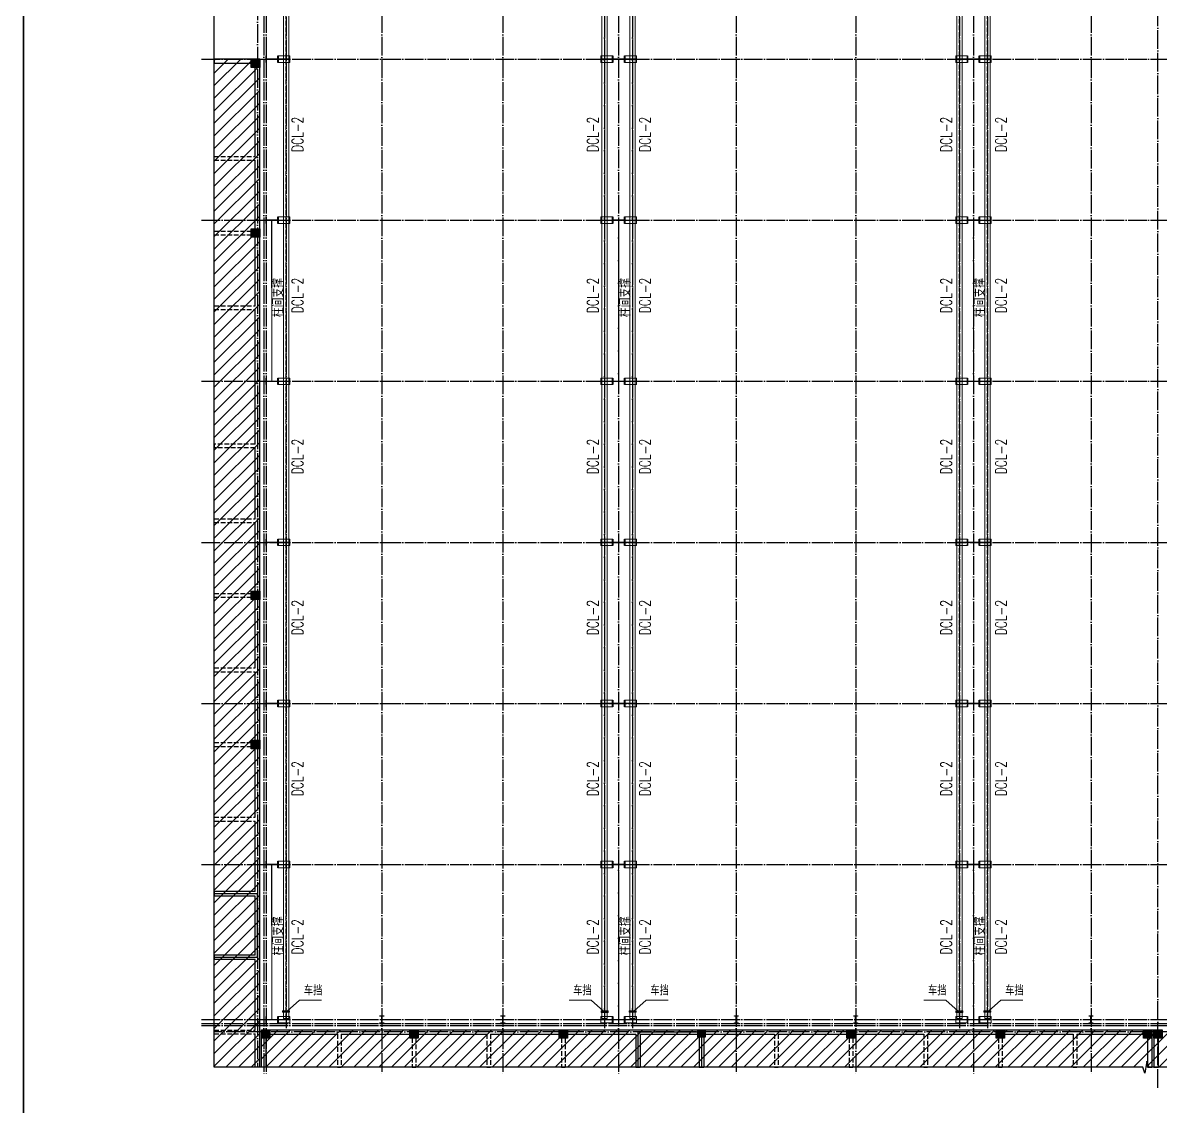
# Model space of a CAD drawing. Extents: x 447413 to 2975780, y -1432727 to 1301644.
# Drawn here: x 2618655 to 2679567, y -103759 to -45707 of the extents above; entities that cross this region are included whole.
import ezdxf
from ezdxf.enums import TextEntityAlignment as Align

# ---------------------------------------------------------------- set-up
doc = ezdxf.new("R2010")
doc.units = 0
doc.header["$LTSCALE"] = 1000
doc.header["$MEASUREMENT"] = 0
doc.linetypes.add('DASH', pattern=[0.35, 0.25, -0.1])
doc.linetypes.add('DOTE', pattern=[2.42, 2, -0.2, 0.02, -0.2])
for name, color, linetype in [('3T_WOOD', 21, 'Continuous'), ('__0', 7, 'Continuous'), ('COLUMN', 9, 'Continuous'), ('DIM_SYMB', 3, 'Continuous'), ('DOTE', 1, 'Continuous'), ('PUB_HATCH', 8, 'Continuous'), ('PUB_TEXT', 7, 'Continuous'), ('X公厕', 21, 'Continuous'), ('图框', 253, 'Continuous'), ('柱子', 3, 'Continuous'), ('柱间支撑', 5, 'Continuous')]:
    doc.layers.add(name, color=color, linetype=linetype)
for name, color, linetype, lineweight in [('BEAM_CON', 4, 'Continuous', 0), ('WALL', 140, 'Continuous', 25), ('钢梁', 141, 'Continuous', 18)]:
    doc.layers.add(name, color=color, linetype=linetype, lineweight=lineweight)
doc.styles.add('HZTXT', font='romans.shx', dxfattribs={"bigfont": 'hztxt.shx'})
doc.styles.add('TSSD_REIN', font='Tssdeng.shx', dxfattribs={"width": 0.7, "bigfont": 'hztxt.shx'})
doc.styles.add('样式 1', font='Tssdeng.shx', dxfattribs={"width": 0.7, "bigfont": 'hztxt.shx'})

# ---------------------------------------------------------------- blocks, each defined once
blk = doc.blocks.new('A$C6B0021A6')
at = {"layer": '图框', "color": 153, "const_width": 58, "elevation": -84000}
blk.add_lwpolyline([(111420, 1020), (2520, 1020), (2520, 83120), (111420, 83120)], close=True, dxfattribs=at)
blk = doc.blocks.new('_FZH')
blk.add_lwpolyline([(-0.5, -0.5), (0.5, -0.5), (0.5, 0.5), (-0.5, 0.5)], close=True)
at = {"layer": 'PUB_HATCH'}
blk.add_solid([(-0.5, -0.5), (0.5, -0.5), (-0.5, 0.5), (0.5, 0.5)], dxfattribs=at)

msp = doc.modelspace()

# ---------------------------------------------------------------- hatches: boundary and pattern name
at = {"layer": 'PUB_HATCH'}
h = msp.add_hatch(dxfattribs=at)
h.set_pattern_fill('ANSI31', color=256, scale=300, style=0)
h.set_pattern_definition([(45, (2698983.55, -32885.7), (-336.7596, 336.7596), [])])
h.paths.add_polyline_path([(2631342.4, -47659), (2628912.5, -47659), (2628912.5, -101663.5), (2631342.4, -101663.5)])
h = msp.add_hatch(dxfattribs=at)
h.set_pattern_fill('ANSI31', color=256, scale=300, style=0)
h.set_pattern_definition([(45, (2395352.1, -32885.7), (-336.7596, 336.7596), [])])
h.paths.add_polyline_path([(2631442.4, -99668.5), (2727462.1, -99668.5), (2727462.1, -101636.9), (2631442.4, -101636.9)])

# ---------------------------------------------------------------- linework, layer by layer
at = {"layer": '3T_WOOD', "linetype": 'DASH'}
for p, q in [((2628912.5, -52878.5, 252000), (2631102.4, -52878.5, 252000)), ((2628912.5, -53078.5, 252000), (2628912.5, -52878.5, 252000)), ((2628912.5, -53078.5, 252000), (2631102.4, -53078.5, 252000)), ((2628912.5, -56878.5, 252000), (2630892.4, -56878.5, 252000)), ((2628912.5, -57078.5, 252000), (2628912.5, -56878.5, 252000)), ((2628912.5, -57078.5, 252000), (2630892.4, -57078.5, 252000)), ((2628912.5, -60878.5, 252000), (2631102.4, -60878.5, 252000)), ((2628912.5, -61078.5, 252000), (2628912.5, -60878.5, 252000)), ((2628912.5, -61078.5, 252000), (2631102.4, -61078.5, 252000)), ((2631102.4, -68278.5, 252000), (2628912.5, -68278.5, 252000)), ((2628912.5, -68278.5, 252000), (2628912.5, -68478.5, 252000)), ((2631102.4, -68478.5, 252000), (2628912.5, -68478.5, 252000)), ((2628912.5, -72278.5, 252000), (2631102.4, -72278.5, 252000)), ((2628912.5, -72478.5, 252000), (2628912.5, -72278.5, 252000)), ((2628912.5, -72478.5, 252000), (2631102.4, -72478.5, 252000)), ((2628912.5, -76278.5, 252000), (2630892.4, -76278.5, 252000)), ((2628912.5, -76478.5, 252000), (2628912.5, -76278.5, 252000)), ((2628912.5, -76478.5, 252000), (2630892.4, -76478.5, 252000)), ((2628912.5, -80278.5, 252000), (2631102.4, -80278.5, 252000)), ((2628912.5, -80478.5, 252000), (2628912.5, -80278.5, 252000)), ((2628912.5, -80478.5, 252000), (2631102.4, -80478.5, 252000)), ((2628912.5, -84278.5, 252000), (2630892.4, -84278.5, 252000)), ((2628912.5, -84478.5, 252000), (2628912.5, -84278.5, 252000)), ((2628912.5, -84478.5, 252000), (2630892.4, -84478.5, 252000)), ((2628912.5, -88278.5, 252000), (2631102.4, -88278.5, 252000)), ((2628912.5, -88478.5, 252000), (2628912.5, -88278.5, 252000)), ((2628912.5, -88478.5, 252000), (2631102.4, -88478.5, 252000)), ((2628912.5, -99678.5, 252000), (2631102.4, -99678.5, 252000)), ((2628912.5, -99878.5, 252000), (2628912.5, -99678.5, 252000)), ((2628912.5, -99878.5, 252000), (2631102.4, -99878.5, 252000)), ((2635502.1, -99898.5, 252000), (2635502.1, -101663.5, 252000)), ((2635702.1, -99898.5, 252000), (2635702.1, -101663.5, 252000)), ((2639502.1, -100108.5, 252000), (2639502.1, -101663.5, 252000)), ((2639702.1, -100108.5, 252000), (2639702.1, -101663.5, 252000)), ((2643502.1, -99898.5, 252000), (2643502.1, -101663.5, 252000)), ((2643702.1, -99898.5, 252000), (2643702.1, -101663.5, 252000)), ((2647502.1, -100108.5, 252000), (2647502.1, -101663.5, 252000)), ((2647702.1, -100108.5, 252000), (2647702.1, -101663.5, 252000)), ((2658902.1, -99898.5, 252000), (2658902.1, -101663.5, 252000)), ((2659102.1, -99898.5, 252000), (2659102.1, -101663.5, 252000)), ((2662902.1, -100108.5, 252000), (2662902.1, -101663.5, 252000)), ((2663102.1, -100108.5, 252000), (2663102.1, -101663.5, 252000)), ((2666902.1, -99898.5, 252000), (2666902.1, -101663.5, 252000)), ((2667102.1, -99898.5, 252000), (2667102.1, -101663.5, 252000)), ((2670902.1, -100108.5, 252000), (2670902.1, -101663.5, 252000)), ((2671102.1, -100108.5, 252000), (2671102.1, -101663.5, 252000)), ((2674902.1, -99898.5, 252000), (2674902.1, -101663.5, 252000)), ((2675102.1, -99898.5, 252000), (2675102.1, -101663.5, 252000)), ((2635502.1, -101663.5, 252000), (2635702.1, -101663.5, 252000)), ((2639502.1, -101663.5, 252000), (2639702.1, -101663.5, 252000)), ((2643502.1, -101663.5, 252000), (2643702.1, -101663.5, 252000)), ((2647502.1, -101663.5, 252000), (2647702.1, -101663.5, 252000)), ((2658902.1, -101663.5, 252000), (2659102.1, -101663.5, 252000)), ((2662902.1, -101663.5, 252000), (2663102.1, -101663.5, 252000)), ((2666902.1, -101663.5, 252000), (2667102.1, -101663.5, 252000)), ((2670902.1, -101663.5, 252000), (2671102.1, -101663.5, 252000)), ((2674902.1, -101663.5, 252000), (2675102.1, -101663.5, 252000))]:
    msp.add_line(p, q, dxfattribs=at)
at = {"layer": '__0', "ltscale": 5, "elevation": 252000}
msp.add_lwpolyline([(2631342.4, -47659), (2628912.5, -47659)], dxfattribs=at)
at = {"layer": 'BEAM_CON'}
for p, q in [((2633476.4, -98083.1, 252000), (2632818.6, -98669.4, 252000)), ((2634654.6, -98083.1, 252000), (2633476.4, -98083.1, 252000)), ((2647915.2, -98083.1, 252000), (2649093.3, -98083.1, 252000)), ((2649093.3, -98083.1, 252000), (2649751.2, -98669.4, 252000)), ((2652031.4, -98083.1, 252000), (2651373.6, -98669.4, 252000)), ((2653209.6, -98083.1, 252000), (2652031.4, -98083.1, 252000)), ((2666915.2, -98083.1, 252000), (2668093.3, -98083.1, 252000)), ((2668093.3, -98083.1, 252000), (2668751.2, -98669.4, 252000)), ((2671031.4, -98083.1, 252000), (2670373.6, -98669.4, 252000)), ((2672209.6, -98083.1, 252000), (2671031.4, -98083.1, 252000))]:
    msp.add_line(p, q, dxfattribs=at)
at = {"layer": 'BEAM_CON', "elevation": 252000}
for points in [[(2632617.4, -99053.8), (2632617.4, 15744.8), (2632897.4, 15744.8), (2632897.4, -99053.8)], [(2649952.4, -99053.8), (2649952.4, 15744.8), (2649672.4, 15744.8), (2649672.4, -99053.8)], [(2651172.4, -99053.8), (2651172.4, 15744.8), (2651452.4, 15744.8), (2651452.4, -99053.8)], [(2668952.4, -99053.8), (2668952.4, 15744.8), (2668672.4, 15744.8), (2668672.4, -99053.8)], [(2670172.4, -99053.8), (2670172.4, 15744.8), (2670452.4, 15744.8), (2670452.4, -99053.8)]]:
    msp.add_lwpolyline(points, close=True, dxfattribs=at)
at = {"layer": 'BEAM_CON', "linetype": 'DASH', "elevation": 252000}
for points in [[(2632747.4, -99053.8), (2632747.4, 15744.8), (2632767.4, 15744.8), (2632767.4, -99053.8)], [(2649822.4, -99053.8), (2649822.4, 15744.8), (2649802.4, 15744.8), (2649802.4, -99053.8)], [(2651302.4, -99053.8), (2651302.4, 15744.8), (2651322.4, 15744.8), (2651322.4, -99053.8)], [(2668822.4, -99053.8), (2668822.4, 15744.8), (2668802.4, 15744.8), (2668802.4, -99053.8)], [(2670302.4, -99053.8), (2670302.4, 15744.8), (2670322.4, 15744.8), (2670322.4, -99053.8)]]:
    msp.add_lwpolyline(points, close=True, dxfattribs=at)
at = {"layer": 'DIM_SYMB', "elevation": 252000}
for points in [[(2628912.5, -101663.5), (2628912.5, -41826.1), (2629227.5, -41711.4), (2628597.5, -41600.4), (2628912.5, -41488.6), (2628912.5, 18348.8)], [(2728688.3, -101663.5), (2678969.1, -101663.5), (2678854.5, -101348.5), (2678743.4, -101978.5), (2678631.6, -101663.5), (2628912.5, -101663.5)]]:
    msp.add_lwpolyline(points, dxfattribs=at)
at = {"layer": 'DOTE', "linetype": 'DOTE', "ltscale": 0.5}
for p, q in [((2679442.3, -102766.1, 252000), (2679442.3, 19272.6, 252000)), ((2631682.4, 18882.2, 252000), (2631682.4, -102105.1, 252000)), ((2628233.2, -47659, 252000), (2728651.9, -47659, 252000)), ((2628233.2, -99318.5, 252000), (2728651.9, -99318.5, 252000))]:
    msp.add_line(p, q, dxfattribs=at)
at = {"layer": 'DOTE', "color": 8, "linetype": 'DOTE', "ltscale": 0.5}
for p, q in [((2631562.4, 18882.2, 252000), (2631562.4, -102105.1, 252000)), ((2650562.4, 18882.2, 252000), (2650562.4, -102105.1, 252000)), ((2669562.4, 18882.2, 252000), (2669562.4, -102105.1, 252000)), ((2628233.2, -56288.5, 252000), (2728651.9, -56288.5, 252000)), ((2628233.2, -64918.5, 252000), (2728651.9, -64918.5, 252000)), ((2628233.2, -73548.5, 252000), (2728651.9, -73548.5, 252000)), ((2628233.2, -82178.5, 252000), (2728651.9, -82178.5, 252000)), ((2628233.2, -90808.5, 252000), (2728651.9, -90808.5, 252000)), ((2628233.2, -99118.5, 252000), (2728651.9, -99118.5, 252000)), ((2628233.2, -99438.5, 252000), (2728651.9, -99438.5, 252000))]:
    msp.add_line(p, q, dxfattribs=at)
at = {"layer": 'DOTE', "color": 4, "linetype": 'DOTE', "ltscale": 0.5}
for p, q in [((2632757.4, 16299.7, 252000), (2632757.4, -99574.3, 252000)), ((2649812.4, 16299.7, 252000), (2649812.4, -99574.3, 252000)), ((2651312.4, 16299.7, 252000), (2651312.4, -99574.3, 252000)), ((2668812.4, 16299.7, 252000), (2668812.4, -99574.3, 252000)), ((2670312.4, 16299.7, 252000), (2670312.4, -99574.3, 252000))]:
    msp.add_line(p, q, dxfattribs=at)
at = {"layer": 'DOTE', "color": 8, "linetype": 'DOTE', "ltscale": 0.5, "elevation": 252000}
for points in [[(2631222.4, 18348.8), (2631222.4, -101663.5)], [(2637882.1, 18874.7), (2637882.1, -102111.2)], [(2644362.1, 18874.7), (2644362.1, -102111.2)], [(2656862.1, 18874.7), (2656862.1, -102111.2)], [(2663262.1, 18874.7), (2663262.1, -102111.2)], [(2675862.1, 18874.7), (2675862.1, -102111.2)], [(2727342.1, -99778.5), (2628912.5, -99778.5)]]:
    msp.add_lwpolyline(points, dxfattribs=at)
at = {"layer": 'WALL'}
for p, q in [((2630892.4, -47659, 252000), (2628912.5, -47659, 252000)), ((2628912.5, -47659, 252000), (2628912.5, -47899, 252000)), ((2630892.4, -47899, 252000), (2628912.5, -47899, 252000)), ((2631102.4, -52878.5, 252000), (2631102.4, -48109, 252000)), ((2631342.4, -52978.5, 252000), (2631342.4, -48109, 252000)), ((2631342.4, -56753.5, 252000), (2631342.4, -52978.5, 252000)), ((2631102.4, -56753.5, 252000), (2631102.4, -53078.5, 252000)), ((2631102.4, -60878.5, 252000), (2631102.4, -57203.5, 252000)), ((2631342.4, -60978.5, 252000), (2631342.4, -57203.5, 252000)), ((2631102.4, -68278.5, 252000), (2631102.4, -61078.5, 252000)), ((2631342.4, -68378.5, 252000), (2631342.4, -60978.5, 252000)), ((2631102.4, -72278.5, 252000), (2631102.4, -68478.5, 252000)), ((2631342.4, -72378.5, 252000), (2631342.4, -68378.5, 252000)), ((2631102.4, -76153.5, 252000), (2631102.4, -72478.5, 252000)), ((2631342.4, -76153.5, 252000), (2631342.4, -72378.5, 252000)), ((2631102.4, -80278.5, 252000), (2631102.4, -76603.5, 252000)), ((2631342.4, -80378.5, 252000), (2631342.4, -76603.5, 252000)), ((2631342.4, -84153.5, 252000), (2631342.4, -80378.5, 252000)), ((2631102.4, -84153.5, 252000), (2631102.4, -80478.5, 252000)), ((2631102.4, -88278.5, 252000), (2631102.4, -84603.5, 252000)), ((2631342.4, -88378.5, 252000), (2631342.4, -84603.5, 252000)), ((2631102.4, -92258.5, 252000), (2631102.4, -88478.5, 252000)), ((2631342.4, -92378.5, 252000), (2631342.4, -88378.5, 252000)), ((2631102.4, -92258.5, 252000), (2628912.5, -92258.5, 252000)), ((2628912.5, -92258.5, 252000), (2628912.5, -92498.5, 252000)), ((2631102.4, -92498.5, 252000), (2628912.5, -92498.5, 252000)), ((2631102.4, -95658.5, 252000), (2631102.4, -92498.5, 252000)), ((2631342.4, -95778.5, 252000), (2631342.4, -92378.5, 252000)), ((2631102.4, -95658.5, 252000), (2628912.5, -95658.5, 252000)), ((2628912.5, -95658.5, 252000), (2628912.5, -95898.5, 252000)), ((2631102.4, -95898.5, 252000), (2628912.5, -95898.5, 252000)), ((2631102.4, -99678.5, 252000), (2631102.4, -95898.5, 252000)), ((2631342.4, -99778.5, 252000), (2631342.4, -95778.5, 252000)), ((2631102.4, -101663.5, 252000), (2631102.4, -99878.5, 252000)), ((2631342.4, -101663.5, 252000), (2631342.4, -99778.5, 252000)), ((2631892.4, -99658.5, 252000), (2635602.1, -99658.5, 252000)), ((2635602.1, -99658.5, 252000), (2639377.1, -99658.5, 252000)), ((2639827.1, -99658.5, 252000), (2643602.1, -99658.5, 252000)), ((2643602.1, -99658.5, 252000), (2647377.1, -99658.5, 252000)), ((2647827.1, -99658.5, 252000), (2651602.1, -99658.5, 252000)), ((2651602.1, -99658.5, 252000), (2654802.2, -99658.5, 252000)), ((2655202.2, -99658.5, 252000), (2659002.1, -99658.5, 252000)), ((2659002.1, -99658.5, 252000), (2662777.1, -99658.5, 252000)), ((2663227.1, -99658.5, 252000), (2667002.1, -99658.5, 252000)), ((2667002.1, -99658.5, 252000), (2670777.1, -99658.5, 252000)), ((2671227.1, -99658.5, 252000), (2675002.1, -99658.5, 252000)), ((2675002.1, -99658.5, 252000), (2678672.1, -99658.5, 252000)), ((2679122.1, -99658.5, 252000), (2679222.1, -99658.5, 252000)), ((2631442.4, -101663.5, 252000), (2631442.4, -100108.5, 252000)), ((2631682.4, -101663.5, 252000), (2631682.4, -100108.5, 252000)), ((2631892.4, -99898.5, 252000), (2635502.1, -99898.5, 252000)), ((2635702.1, -99898.5, 252000), (2639377.1, -99898.5, 252000)), ((2639827.1, -99898.5, 252000), (2643502.1, -99898.5, 252000)), ((2643702.1, -99898.5, 252000), (2647377.1, -99898.5, 252000)), ((2647827.1, -99898.5, 252000), (2651482.1, -99898.5, 252000)), ((2651482.1, -99898.5, 252000), (2651482.1, -101663.5, 252000)), ((2651722.1, -99898.5, 252000), (2651722.1, -101663.5, 252000)), ((2651722.1, -99898.5, 252000), (2654802.2, -99898.5, 252000)), ((2654882.1, -100058.5, 252000), (2654882.1, -101663.5, 252000)), ((2655122.1, -100058.5, 252000), (2655122.1, -101663.5, 252000)), ((2655202.2, -99898.5, 252000), (2658902.1, -99898.5, 252000)), ((2659102.1, -99898.5, 252000), (2662777.1, -99898.5, 252000)), ((2663227.1, -99898.5, 252000), (2666902.1, -99898.5, 252000)), ((2667102.1, -99898.5, 252000), (2670777.1, -99898.5, 252000)), ((2671227.1, -99898.5, 252000), (2674902.1, -99898.5, 252000)), ((2675102.1, -99898.5, 252000), (2678672.1, -99898.5, 252000)), ((2678882.1, -100108.5, 252000), (2678882.1, -101663.5, 252000)), ((2679122.1, -99898.5, 252000), (2679222.1, -99898.5, 252000)), ((2679122.1, -100108.5, 252000), (2679122.1, -101663.5, 252000)), ((2679222.1, -100108.5, 252000), (2679222.1, -101663.5, 252000)), ((2679462.1, -100108.5, 252000), (2679462.1, -101663.5, 252000)), ((2631342.4, -101663.5, 252000), (2631102.4, -101663.5, 252000)), ((2631682.4, -101663.5, 252000), (2631442.4, -101663.5, 252000)), ((2651482.1, -101663.5, 252000), (2651722.1, -101663.5, 252000)), ((2654882.1, -101663.5, 252000), (2655122.1, -101663.5, 252000)), ((2678882.1, -101663.5, 252000), (2679122.1, -101663.5, 252000)), ((2679222.1, -101663.5, 252000), (2679462.1, -101663.5, 252000))]:
    msp.add_line(p, q, dxfattribs=at)
at = {"layer": 'X公厕', "ltscale": 5, "elevation": 252000}
for points in [[(2628912.5, -95778.5), (2631222.4, -95778.5), (2631222.4, -92378.5), (2628912.5, -92378.5)], [(2651602.1, -101663.5), (2651602.1, -99778.5), (2655002.1, -99778.5), (2655002.1, -101663.5)]]:
    msp.add_lwpolyline(points, dxfattribs=at)
at = {"layer": '柱子', "color": 6, "ltscale": 100, "elevation": 252000}
for points in [[(2631696.4, -47655), (2632318.4, -47655), (2632318.4, -47484), (2632332.4, -47484), (2632332.4, -47834), (2632318.4, -47834), (2632318.4, -47663), (2631696.4, -47663), (2631696.4, -47834), (2631682.4, -47834), (2631682.4, -47484), (2631696.4, -47484)], [(2650251.4, -47655), (2650873.4, -47655), (2650873.4, -47484), (2650887.4, -47484), (2650887.4, -47834), (2650873.4, -47834), (2650873.4, -47663), (2650251.4, -47663), (2650251.4, -47834), (2650237.4, -47834), (2650237.4, -47484), (2650251.4, -47484)], [(2669251.4, -47655), (2669873.4, -47655), (2669873.4, -47484), (2669887.4, -47484), (2669887.4, -47834), (2669873.4, -47834), (2669873.4, -47663), (2669251.4, -47663), (2669251.4, -47834), (2669237.4, -47834), (2669237.4, -47484), (2669251.4, -47484)], [(2631696.4, -56284.5), (2632318.4, -56284.5), (2632318.4, -56113.5), (2632332.4, -56113.5), (2632332.4, -56463.5), (2632318.4, -56463.5), (2632318.4, -56292.5), (2631696.4, -56292.5), (2631696.4, -56463.5), (2631682.4, -56463.5), (2631682.4, -56113.5), (2631696.4, -56113.5)], [(2650251.4, -56284.5), (2650873.4, -56284.5), (2650873.4, -56113.5), (2650887.4, -56113.5), (2650887.4, -56463.5), (2650873.4, -56463.5), (2650873.4, -56292.5), (2650251.4, -56292.5), (2650251.4, -56463.5), (2650237.4, -56463.5), (2650237.4, -56113.5), (2650251.4, -56113.5)], [(2669251.4, -56284.5), (2669873.4, -56284.5), (2669873.4, -56113.5), (2669887.4, -56113.5), (2669887.4, -56463.5), (2669873.4, -56463.5), (2669873.4, -56292.5), (2669251.4, -56292.5), (2669251.4, -56463.5), (2669237.4, -56463.5), (2669237.4, -56113.5), (2669251.4, -56113.5)], [(2631696.4, -64914.5), (2632318.4, -64914.5), (2632318.4, -64743.5), (2632332.4, -64743.5), (2632332.4, -65093.5), (2632318.4, -65093.5), (2632318.4, -64922.5), (2631696.4, -64922.5), (2631696.4, -65093.5), (2631682.4, -65093.5), (2631682.4, -64743.5), (2631696.4, -64743.5)], [(2650251.4, -64914.5), (2650873.4, -64914.5), (2650873.4, -64743.5), (2650887.4, -64743.5), (2650887.4, -65093.5), (2650873.4, -65093.5), (2650873.4, -64922.5), (2650251.4, -64922.5), (2650251.4, -65093.5), (2650237.4, -65093.5), (2650237.4, -64743.5), (2650251.4, -64743.5)], [(2669251.4, -64914.5), (2669873.4, -64914.5), (2669873.4, -64743.5), (2669887.4, -64743.5), (2669887.4, -65093.5), (2669873.4, -65093.5), (2669873.4, -64922.5), (2669251.4, -64922.5), (2669251.4, -65093.5), (2669237.4, -65093.5), (2669237.4, -64743.5), (2669251.4, -64743.5)], [(2631696.4, -73544.5), (2632318.4, -73544.5), (2632318.4, -73373.5), (2632332.4, -73373.5), (2632332.4, -73723.5), (2632318.4, -73723.5), (2632318.4, -73552.5), (2631696.4, -73552.5), (2631696.4, -73723.5), (2631682.4, -73723.5), (2631682.4, -73373.5), (2631696.4, -73373.5)], [(2650251.4, -73544.5), (2650873.4, -73544.5), (2650873.4, -73373.5), (2650887.4, -73373.5), (2650887.4, -73723.5), (2650873.4, -73723.5), (2650873.4, -73552.5), (2650251.4, -73552.5), (2650251.4, -73723.5), (2650237.4, -73723.5), (2650237.4, -73373.5), (2650251.4, -73373.5)], [(2669251.4, -73544.5), (2669873.4, -73544.5), (2669873.4, -73373.5), (2669887.4, -73373.5), (2669887.4, -73723.5), (2669873.4, -73723.5), (2669873.4, -73552.5), (2669251.4, -73552.5), (2669251.4, -73723.5), (2669237.4, -73723.5), (2669237.4, -73373.5), (2669251.4, -73373.5)], [(2631696.4, -82174.5), (2632318.4, -82174.5), (2632318.4, -82003.5), (2632332.4, -82003.5), (2632332.4, -82353.5), (2632318.4, -82353.5), (2632318.4, -82182.5), (2631696.4, -82182.5), (2631696.4, -82353.5), (2631682.4, -82353.5), (2631682.4, -82003.5), (2631696.4, -82003.5)], [(2650251.4, -82174.5), (2650873.4, -82174.5), (2650873.4, -82003.5), (2650887.4, -82003.5), (2650887.4, -82353.5), (2650873.4, -82353.5), (2650873.4, -82182.5), (2650251.4, -82182.5), (2650251.4, -82353.5), (2650237.4, -82353.5), (2650237.4, -82003.5), (2650251.4, -82003.5)], [(2669251.4, -82174.5), (2669873.4, -82174.5), (2669873.4, -82003.5), (2669887.4, -82003.5), (2669887.4, -82353.5), (2669873.4, -82353.5), (2669873.4, -82182.5), (2669251.4, -82182.5), (2669251.4, -82353.5), (2669237.4, -82353.5), (2669237.4, -82003.5), (2669251.4, -82003.5)], [(2631696.4, -90804.5), (2632318.4, -90804.5), (2632318.4, -90633.5), (2632332.4, -90633.5), (2632332.4, -90983.5), (2632318.4, -90983.5), (2632318.4, -90812.5), (2631696.4, -90812.5), (2631696.4, -90983.5), (2631682.4, -90983.5), (2631682.4, -90633.5), (2631696.4, -90633.5)], [(2650251.4, -90804.5), (2650873.4, -90804.5), (2650873.4, -90633.5), (2650887.4, -90633.5), (2650887.4, -90983.5), (2650873.4, -90983.5), (2650873.4, -90812.5), (2650251.4, -90812.5), (2650251.4, -90983.5), (2650237.4, -90983.5), (2650237.4, -90633.5), (2650251.4, -90633.5)], [(2669251.4, -90804.5), (2669873.4, -90804.5), (2669873.4, -90633.5), (2669887.4, -90633.5), (2669887.4, -90983.5), (2669873.4, -90983.5), (2669873.4, -90812.5), (2669251.4, -90812.5), (2669251.4, -90983.5), (2669237.4, -90983.5), (2669237.4, -90633.5), (2669251.4, -90633.5)], [(2631696.4, -99114.5), (2632318.4, -99114.5), (2632318.4, -98943.5), (2632332.4, -98943.5), (2632332.4, -99293.5), (2632318.4, -99293.5), (2632318.4, -99122.5), (2631696.4, -99122.5), (2631696.4, -99293.5), (2631682.4, -99293.5), (2631682.4, -98943.5), (2631696.4, -98943.5)], [(2650251.4, -99114.5), (2650873.4, -99114.5), (2650873.4, -98943.5), (2650887.4, -98943.5), (2650887.4, -99293.5), (2650873.4, -99293.5), (2650873.4, -99122.5), (2650251.4, -99122.5), (2650251.4, -99293.5), (2650237.4, -99293.5), (2650237.4, -98943.5), (2650251.4, -98943.5)], [(2669251.4, -99114.5), (2669873.4, -99114.5), (2669873.4, -98943.5), (2669887.4, -98943.5), (2669887.4, -99293.5), (2669873.4, -99293.5), (2669873.4, -99122.5), (2669251.4, -99122.5), (2669251.4, -99293.5), (2669237.4, -99293.5), (2669237.4, -98943.5), (2669251.4, -98943.5)]]:
    msp.add_lwpolyline(points, close=True, dxfattribs=at)
for points in [[(2637782.1, -98939.5), (2637782.1, -98918.5), (2637982.1, -98918.5), (2637982.1, -98939.5), (2637901.6, -98939.5, 0.4142136), (2637888.6, -98952.5), (2637888.6, -99284.5, 0.4142136), (2637901.6, -99297.5), (2637982.1, -99297.5), (2637982.1, -99318.5), (2637782.1, -99318.5), (2637782.1, -99297.5), (2637862.6, -99297.5, 0.4142136), (2637875.6, -99284.5), (2637875.6, -98952.5, 0.4142136), (2637862.6, -98939.5)], [(2644262.1, -98939.5), (2644262.1, -98918.5), (2644462.1, -98918.5), (2644462.1, -98939.5), (2644381.6, -98939.5, 0.4142136), (2644368.6, -98952.5), (2644368.6, -99284.5, 0.4142136), (2644381.6, -99297.5), (2644462.1, -99297.5), (2644462.1, -99318.5), (2644262.1, -99318.5), (2644262.1, -99297.5), (2644342.6, -99297.5, 0.4142136), (2644355.6, -99284.5), (2644355.6, -98952.5, 0.4142136), (2644342.6, -98939.5)], [(2656762.1, -98939.5), (2656762.1, -98918.5), (2656962.1, -98918.5), (2656962.1, -98939.5), (2656881.6, -98939.5, 0.4142136), (2656868.6, -98952.5), (2656868.6, -99284.5, 0.4142136), (2656881.6, -99297.5), (2656962.1, -99297.5), (2656962.1, -99318.5), (2656762.1, -99318.5), (2656762.1, -99297.5), (2656842.6, -99297.5, 0.4142136), (2656855.6, -99284.5), (2656855.6, -98952.5, 0.4142136), (2656842.6, -98939.5)], [(2663162.1, -98939.5), (2663162.1, -98918.5), (2663362.1, -98918.5), (2663362.1, -98939.5), (2663281.6, -98939.5, 0.4142136), (2663268.6, -98952.5), (2663268.6, -99284.5, 0.4142136), (2663281.6, -99297.5), (2663362.1, -99297.5), (2663362.1, -99318.5), (2663162.1, -99318.5), (2663162.1, -99297.5), (2663242.6, -99297.5, 0.4142136), (2663255.6, -99284.5), (2663255.6, -98952.5, 0.4142136), (2663242.6, -98939.5)], [(2675762.1, -98939.5), (2675762.1, -98918.5), (2675962.1, -98918.5), (2675962.1, -98939.5), (2675881.6, -98939.5, 0.4142136), (2675868.6, -98952.5), (2675868.6, -99284.5, 0.4142136), (2675881.6, -99297.5), (2675962.1, -99297.5), (2675962.1, -99318.5), (2675762.1, -99318.5), (2675762.1, -99297.5), (2675842.6, -99297.5, 0.4142136), (2675855.6, -99284.5), (2675855.6, -98952.5, 0.4142136), (2675842.6, -98939.5)]]:
    msp.add_lwpolyline(points, format="xyb", close=True, dxfattribs=at)
at = {"layer": '柱间支撑', "linetype": 'DASH', "ltscale": 2.5, "const_width": 60, "elevation": 252000}
for points in [[(2631985.4, -56288.5), (2631990, -64910.5)], [(2650562.1, -56288.5), (2650566.7, -64910.5)], [(2669562.1, -56288.5), (2669566.7, -64910.5)], [(2631985.6, -90800.5), (2631990, -99110.5)], [(2650562.3, -90800.5), (2650566.7, -99110.5)], [(2669562.3, -90800.5), (2669566.7, -99110.5)]]:
    msp.add_lwpolyline(points, dxfattribs=at)
at = {"layer": '钢梁', "elevation": 252000}
for points in [[(2632957.4, -47834), (2632957.4, -47484), (2632332.4, -47484), (2632332.4, -47834)], [(2649612.4, -47834), (2649612.4, -47484), (2650237.4, -47484), (2650237.4, -47834)], [(2651512.4, -47834), (2651512.4, -47484), (2650887.4, -47484), (2650887.4, -47834)], [(2668612.4, -47834), (2668612.4, -47484), (2669237.4, -47484), (2669237.4, -47834)], [(2670512.4, -47834), (2670512.4, -47484), (2669887.4, -47484), (2669887.4, -47834)], [(2632957.4, -47669), (2632957.4, -47649), (2632332.4, -47649), (2632332.4, -47669)], [(2649612.4, -47669), (2649612.4, -47649), (2650237.4, -47649), (2650237.4, -47669)], [(2651512.4, -47669), (2651512.4, -47649), (2650887.4, -47649), (2650887.4, -47669)], [(2668612.4, -47669), (2668612.4, -47649), (2669237.4, -47649), (2669237.4, -47669)], [(2670512.4, -47669), (2670512.4, -47649), (2669887.4, -47649), (2669887.4, -47669)], [(2632957.4, -56463.5), (2632957.4, -56113.5), (2632332.4, -56113.5), (2632332.4, -56463.5)], [(2632957.4, -56298.5), (2632957.4, -56278.5), (2632332.4, -56278.5), (2632332.4, -56298.5)], [(2649612.4, -56463.5), (2649612.4, -56113.5), (2650237.4, -56113.5), (2650237.4, -56463.5)], [(2649612.4, -56298.5), (2649612.4, -56278.5), (2650237.4, -56278.5), (2650237.4, -56298.5)], [(2651512.4, -56463.5), (2651512.4, -56113.5), (2650887.4, -56113.5), (2650887.4, -56463.5)], [(2651512.4, -56298.5), (2651512.4, -56278.5), (2650887.4, -56278.5), (2650887.4, -56298.5)], [(2668612.4, -56463.5), (2668612.4, -56113.5), (2669237.4, -56113.5), (2669237.4, -56463.5)], [(2668612.4, -56298.5), (2668612.4, -56278.5), (2669237.4, -56278.5), (2669237.4, -56298.5)], [(2670512.4, -56463.5), (2670512.4, -56113.5), (2669887.4, -56113.5), (2669887.4, -56463.5)], [(2670512.4, -56298.5), (2670512.4, -56278.5), (2669887.4, -56278.5), (2669887.4, -56298.5)], [(2632957.4, -65093.5), (2632957.4, -64743.5), (2632332.4, -64743.5), (2632332.4, -65093.5)], [(2632957.4, -64928.5), (2632957.4, -64908.5), (2632332.4, -64908.5), (2632332.4, -64928.5)], [(2649612.4, -65093.5), (2649612.4, -64743.5), (2650237.4, -64743.5), (2650237.4, -65093.5)], [(2649612.4, -64928.5), (2649612.4, -64908.5), (2650237.4, -64908.5), (2650237.4, -64928.5)], [(2651512.4, -65093.5), (2651512.4, -64743.5), (2650887.4, -64743.5), (2650887.4, -65093.5)], [(2651512.4, -64928.5), (2651512.4, -64908.5), (2650887.4, -64908.5), (2650887.4, -64928.5)], [(2668612.4, -65093.5), (2668612.4, -64743.5), (2669237.4, -64743.5), (2669237.4, -65093.5)], [(2668612.4, -64928.5), (2668612.4, -64908.5), (2669237.4, -64908.5), (2669237.4, -64928.5)], [(2670512.4, -65093.5), (2670512.4, -64743.5), (2669887.4, -64743.5), (2669887.4, -65093.5)], [(2670512.4, -64928.5), (2670512.4, -64908.5), (2669887.4, -64908.5), (2669887.4, -64928.5)], [(2632957.4, -73723.5), (2632957.4, -73373.5), (2632332.4, -73373.5), (2632332.4, -73723.5)], [(2632957.4, -73558.5), (2632957.4, -73538.5), (2632332.4, -73538.5), (2632332.4, -73558.5)], [(2649612.4, -73723.5), (2649612.4, -73373.5), (2650237.4, -73373.5), (2650237.4, -73723.5)], [(2649612.4, -73558.5), (2649612.4, -73538.5), (2650237.4, -73538.5), (2650237.4, -73558.5)], [(2651512.4, -73723.5), (2651512.4, -73373.5), (2650887.4, -73373.5), (2650887.4, -73723.5)], [(2651512.4, -73558.5), (2651512.4, -73538.5), (2650887.4, -73538.5), (2650887.4, -73558.5)], [(2668612.4, -73723.5), (2668612.4, -73373.5), (2669237.4, -73373.5), (2669237.4, -73723.5)], [(2668612.4, -73558.5), (2668612.4, -73538.5), (2669237.4, -73538.5), (2669237.4, -73558.5)], [(2670512.4, -73723.5), (2670512.4, -73373.5), (2669887.4, -73373.5), (2669887.4, -73723.5)], [(2670512.4, -73558.5), (2670512.4, -73538.5), (2669887.4, -73538.5), (2669887.4, -73558.5)], [(2632957.4, -82353.5), (2632957.4, -82003.5), (2632332.4, -82003.5), (2632332.4, -82353.5)], [(2632957.4, -82188.5), (2632957.4, -82168.5), (2632332.4, -82168.5), (2632332.4, -82188.5)], [(2649612.4, -82353.5), (2649612.4, -82003.5), (2650237.4, -82003.5), (2650237.4, -82353.5)], [(2649612.4, -82188.5), (2649612.4, -82168.5), (2650237.4, -82168.5), (2650237.4, -82188.5)], [(2651512.4, -82353.5), (2651512.4, -82003.5), (2650887.4, -82003.5), (2650887.4, -82353.5)], [(2651512.4, -82188.5), (2651512.4, -82168.5), (2650887.4, -82168.5), (2650887.4, -82188.5)], [(2668612.4, -82353.5), (2668612.4, -82003.5), (2669237.4, -82003.5), (2669237.4, -82353.5)], [(2668612.4, -82188.5), (2668612.4, -82168.5), (2669237.4, -82168.5), (2669237.4, -82188.5)], [(2670512.4, -82353.5), (2670512.4, -82003.5), (2669887.4, -82003.5), (2669887.4, -82353.5)], [(2670512.4, -82188.5), (2670512.4, -82168.5), (2669887.4, -82168.5), (2669887.4, -82188.5)], [(2632957.4, -90983.5), (2632957.4, -90633.5), (2632332.4, -90633.5), (2632332.4, -90983.5)], [(2649612.4, -90983.5), (2649612.4, -90633.5), (2650237.4, -90633.5), (2650237.4, -90983.5)], [(2651512.4, -90983.5), (2651512.4, -90633.5), (2650887.4, -90633.5), (2650887.4, -90983.5)], [(2668612.4, -90983.5), (2668612.4, -90633.5), (2669237.4, -90633.5), (2669237.4, -90983.5)], [(2670512.4, -90983.5), (2670512.4, -90633.5), (2669887.4, -90633.5), (2669887.4, -90983.5)], [(2632957.4, -90818.5), (2632957.4, -90798.5), (2632332.4, -90798.5), (2632332.4, -90818.5)], [(2649612.4, -90818.5), (2649612.4, -90798.5), (2650237.4, -90798.5), (2650237.4, -90818.5)], [(2651512.4, -90818.5), (2651512.4, -90798.5), (2650887.4, -90798.5), (2650887.4, -90818.5)], [(2668612.4, -90818.5), (2668612.4, -90798.5), (2669237.4, -90798.5), (2669237.4, -90818.5)], [(2670512.4, -90818.5), (2670512.4, -90798.5), (2669887.4, -90798.5), (2669887.4, -90818.5)], [(2632944.9, -98638.2), (2632944.9, -98681.9), (2632569.9, -98681.9), (2632569.9, -98638.2)], [(2649999.9, -98642.4), (2649999.9, -98686.1), (2649624.9, -98686.1), (2649624.9, -98642.4)], [(2651499.9, -98638.2), (2651499.9, -98681.9), (2651124.9, -98681.9), (2651124.9, -98638.2)], [(2668999.9, -98642.4), (2668999.9, -98686.1), (2668624.9, -98686.1), (2668624.9, -98642.4)], [(2670499.9, -98638.2), (2670499.9, -98681.9), (2670124.9, -98681.9), (2670124.9, -98638.2)], [(2632957.4, -99293.5), (2632957.4, -98943.5), (2632332.4, -98943.5), (2632332.4, -99293.5)], [(2632957.4, -99128.5), (2632957.4, -99108.5), (2632332.4, -99108.5), (2632332.4, -99128.5)], [(2632944.9, -98725.7), (2632944.9, -98681.9), (2632569.9, -98681.9), (2632569.9, -98725.7)], [(2649612.4, -99293.5), (2649612.4, -98943.5), (2650237.4, -98943.5), (2650237.4, -99293.5)], [(2649612.4, -99128.5), (2649612.4, -99108.5), (2650237.4, -99108.5), (2650237.4, -99128.5)], [(2649999.9, -98729.9), (2649999.9, -98686.1), (2649624.9, -98686.1), (2649624.9, -98729.9)], [(2651512.4, -99293.5), (2651512.4, -98943.5), (2650887.4, -98943.5), (2650887.4, -99293.5)], [(2651512.4, -99128.5), (2651512.4, -99108.5), (2650887.4, -99108.5), (2650887.4, -99128.5)], [(2651499.9, -98725.7), (2651499.9, -98681.9), (2651124.9, -98681.9), (2651124.9, -98725.7)], [(2668612.4, -99293.5), (2668612.4, -98943.5), (2669237.4, -98943.5), (2669237.4, -99293.5)], [(2668612.4, -99128.5), (2668612.4, -99108.5), (2669237.4, -99108.5), (2669237.4, -99128.5)], [(2668999.9, -98729.9), (2668999.9, -98686.1), (2668624.9, -98686.1), (2668624.9, -98729.9)], [(2670512.4, -99293.5), (2670512.4, -98943.5), (2669887.4, -98943.5), (2669887.4, -99293.5)], [(2670512.4, -99128.5), (2670512.4, -99108.5), (2669887.4, -99108.5), (2669887.4, -99128.5)], [(2670499.9, -98725.7), (2670499.9, -98681.9), (2670124.9, -98681.9), (2670124.9, -98725.7)]]:
    msp.add_lwpolyline(points, close=True, dxfattribs=at)

# ---------------------------------------------------------------- block references
at = {"xscale": 1.5, "yscale": 1.5, "zscale": 1.5, "rotation": 270}
msp.add_blockref('A$C6B0021A6', (2617168.3, 31891.5, 252000), dxfattribs=at)
at = {"layer": 'COLUMN'}
for p, xscale, yscale, zscale, rotation in [((2631117.4, -47884, 252000), -450, 450, 450, 270), ((2631117.4, -56978.5, 252000), -450, 450, 450, 270), ((2631117.4, -76378.5, 252000), -450, 450, 450, 270), ((2631117.4, -84378.5, 252000), -450, 450, 450, 270), ((2631667.4, -99883.5, 252000), -450, 450, 450, 270), ((2639602.1, -99883.5, 252000), -450, 450, 450, 270), ((2647602.1, -99883.5, 252000), -450, 450, 450, 270), ((2655002.2, -99858.5, 252000), -400, 400, 400, 90), ((2663002.1, -99883.5, 252000), -450, 450, 450, 270), ((2671002.1, -99883.5, 252000), -450, 450, 450, 270), ((2678897.1, -99883.5, 252000), -450, 450, 450, 270), ((2679447.1, -99883.5, 252000), -450, 450, 450, 270)]:
    msp.add_blockref('_FZH', p, dxfattribs=dict(at, xscale=xscale, yscale=yscale, zscale=zscale, rotation=rotation))

# ---------------------------------------------------------------- texts
at = {"layer": 'BEAM_CON', "style": '样式 1', "width": 0.7}
for p in [(2633706.4, -97974.6, 252000), (2648128.4, -97974.6, 252000), (2652261.4, -97974.6, 252000), (2667128.4, -97974.6, 252000), (2671261.4, -97974.6, 252000)]:
    msp.add_text('车挡', height=525, dxfattribs=at).set_placement(p, align=Align.BOTTOM_LEFT)
at = {"layer": 'PUB_TEXT', "color": 7, "lineweight": -3, "style": 'HZTXT', "width": 0.7}
for p in [(2633667.5, -52634.6, 126000), (2649482.5, -52634.6, 126000), (2652276.8, -52634.6, 126000), (2668398.1, -52634.6, 126000), (2671341.6, -52634.6, 126000), (2633667.5, -61264.4, 126000), (2649482.5, -61264.4, 126000), (2652276.8, -61264.4, 126000), (2668398.1, -61264.4, 126000), (2671341.6, -61264.4, 126000), (2633667.5, -69894.4, 126000), (2649482.5, -69894.4, 126000), (2652276.8, -69894.4, 126000), (2668398.1, -69894.4, 126000), (2671341.6, -69894.4, 126000), (2633667.5, -78524.4, 126000), (2649482.5, -78524.4, 126000), (2652276.8, -78524.4, 126000), (2668398.1, -78524.4, 126000), (2671341.6, -78524.4, 126000), (2633667.5, -87154.4, 126000), (2649482.5, -87154.4, 126000), (2652276.8, -87154.4, 126000), (2668398.1, -87154.4, 126000), (2671341.6, -87154.4, 126000), (2633667.5, -95624.4, 126000), (2649482.5, -95624.4, 126000), (2652276.8, -95624.4, 126000), (2668398.1, -95624.4, 126000), (2671341.6, -95624.4, 126000)]:
    msp.add_text('DCL-2', height=600, rotation=90, dxfattribs=at).set_placement(p)
at = {"layer": '柱间支撑', "color": 7, "linetype": 'DASH', "ltscale": 2.5, "style": 'TSSD_REIN', "width": 0.7}
for p in [(2632626.4, -61482.1, 252000), (2651203.1, -61482.1, 252000), (2670203.1, -61482.1, 252000), (2632629.4, -95682.1, 252000), (2651206.1, -95682.1, 252000), (2670206.1, -95682.1, 252000)]:
    msp.add_text('柱间支撑', height=600, rotation=90, dxfattribs=at).set_placement(p)

doc.saveas('drawing.dxf')
